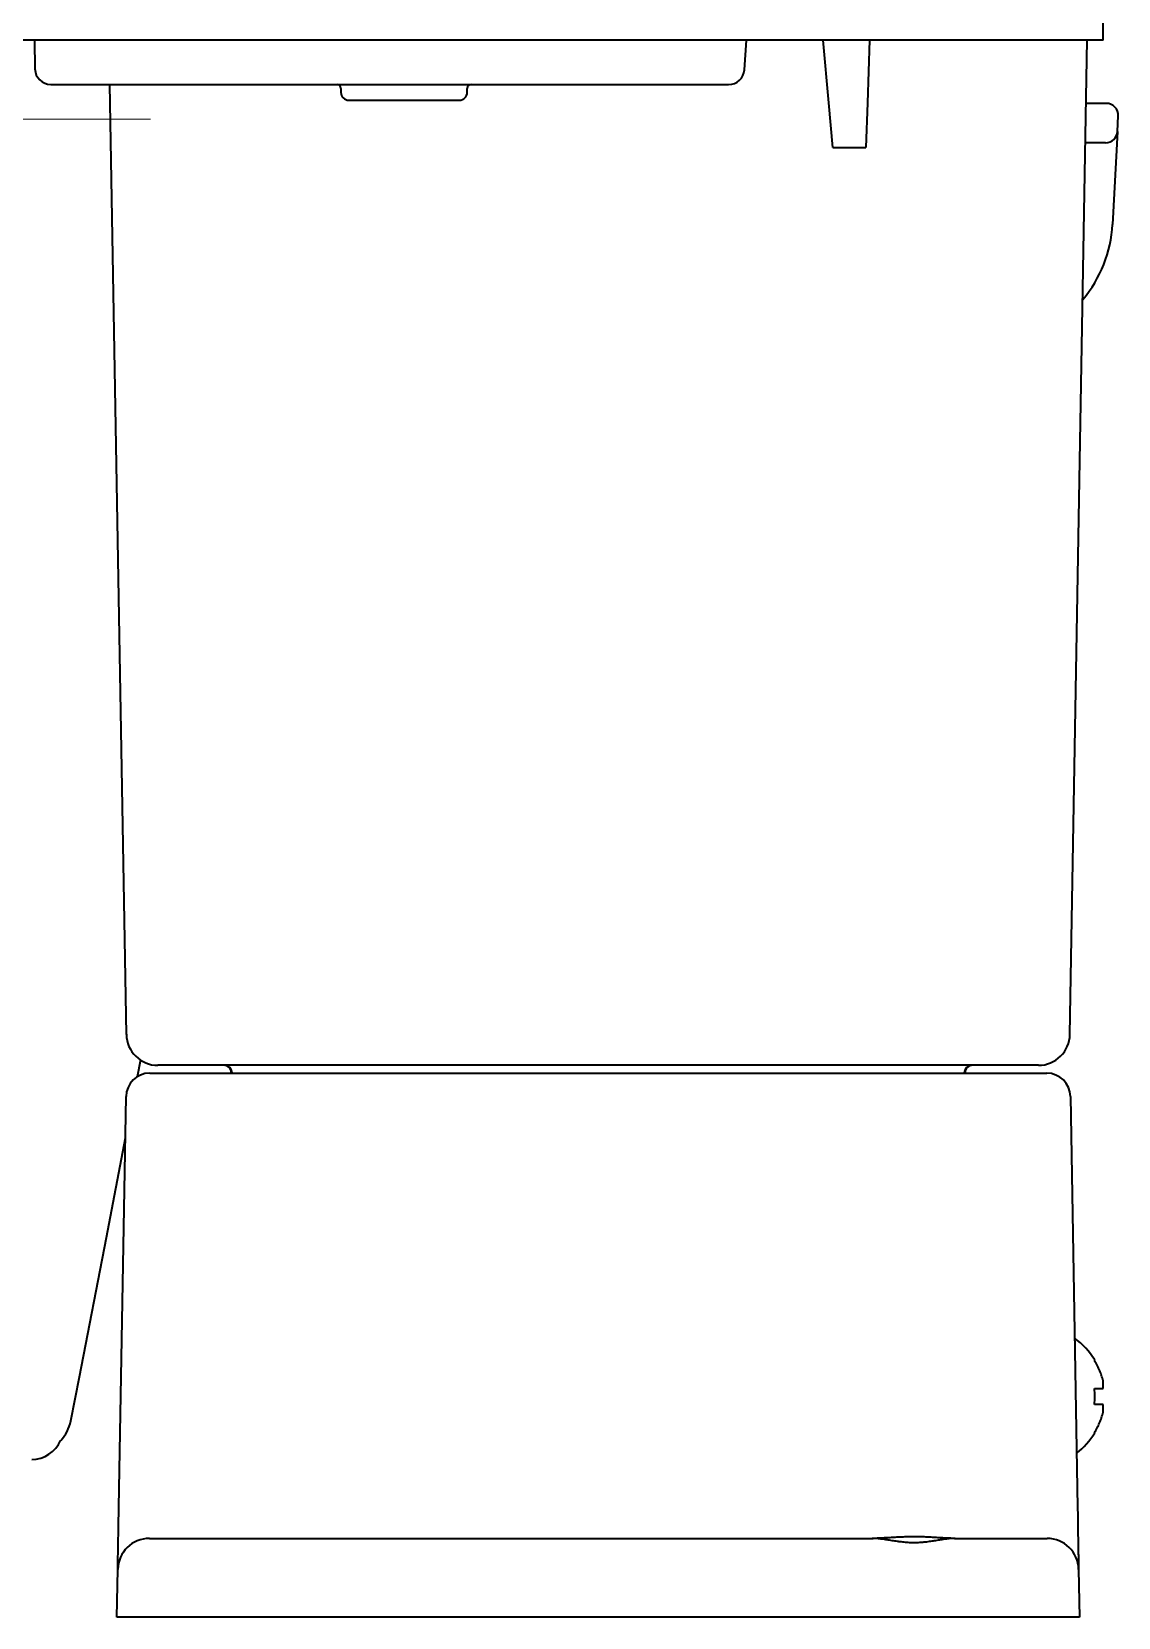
# Model space of a CAD drawing. Extents: x 5987 to 10491, y -672 to 3388.
# Drawn here: x 6788.7 to 6857.5, y 1270.8 to 1371.4 of the extents above; entities that cross this region are included whole.
import ezdxf

# ---------------------------------------------------------------- set-up
doc = ezdxf.new("R2010")
doc.units = 0
doc.header["$LTSCALE"] = 5
doc.layers.get('0').update_dxf_attribs({"linetype": 'CONTINUOUS', "lineweight": 0})
doc.layers.add('1', color=7, linetype='CONTINUOUS', true_color=0xffffff)

msp = doc.modelspace()

# ---------------------------------------------------------------- linework, layer by layer
at = {"color": 3}
msp.add_line((6696.2, 1365.82), (6796.2, 1365.82), dxfattribs=at)
at = {"layer": '1', "color": 7, "linetype": 'Continuous', "lineweight": 35}
for p, q in [((6856.57, 1370.83), (6856.57, 1372.83)), ((6856.57, 1370.83), (6000.57, 1370.83)), ((6788.85, 1370.83), (6788.88, 1369.01)), ((6833.84, 1368.96), (6833.97, 1370.83)), ((6839.19, 1366.87), (6838.84, 1370.83)), ((6841.77, 1370.83), (6841.63, 1366.87)), ((6854.47, 1307.79), (6855.57, 1370.83)), ((6789.88, 1368.03), (6790.88, 1368.03)), ((6790.88, 1368.03), (6831.84, 1368.03)), ((6794.67, 1307.79), (6793.62, 1368.03)), ((6808.27, 1367.78), (6808.27, 1367.53)), ((6816.27, 1367.53), (6816.27, 1367.78)), ((6831.84, 1368.03), (6832.84, 1368.03)), ((6808.77, 1367.03), (6815.77, 1367.03)), ((6839.44, 1364.03), (6839.19, 1366.87)), ((6841.63, 1366.87), (6841.54, 1364.03)), ((6856.78, 1366.83), (6855.5, 1366.83)), ((6857.48, 1365.04), (6857.53, 1366.04)), ((6857.48, 1365.04), (6857.17, 1359.15)), ((6839.44, 1364.03), (6841.54, 1364.03)), ((6856.73, 1364.33), (6855.46, 1364.33)), ((6795.56, 1306.17), (6795.35, 1305.1)), ((6796.15, 1305.33), (6798.65, 1305.33)), ((6798.67, 1305.83), (6796.67, 1305.83)), ((6798.65, 1305.33), (6850.5, 1305.33)), ((6850.47, 1305.83), (6798.67, 1305.83)), ((6801.33, 1305.33), (6801.33, 1305.33)), ((6847.81, 1305.33), (6847.81, 1305.33)), ((6852.47, 1305.83), (6850.47, 1305.83)), ((6850.5, 1305.33), (6853, 1305.33)), ((6794.19, 1277.79), (6794.65, 1303.85)), ((6854.5, 1303.85), (6854.95, 1277.79)), ((6794.6, 1301.22), (6793.38, 1294.88)), ((6793.38, 1294.88), (6791.68, 1286.06)), ((6856.02, 1287.13), (6856.05, 1287.13)), ((6791.68, 1286.06), (6791.14, 1283.27)), ((6856.05, 1282.53), (6856.02, 1282.53)), ((6796.13, 1275.83), (6798.13, 1275.83)), ((6798.13, 1275.83), (6842, 1275.83)), ((6847.15, 1275.83), (6851.02, 1275.83)), ((6851.02, 1275.83), (6853.02, 1275.83)), ((6794.07, 1270.83), (6794.13, 1273.86)), ((6855.02, 1273.86), (6855.07, 1270.83)), ((6798.07, 1270.83), (6794.07, 1270.83)), ((6851.07, 1270.83), (6798.07, 1270.83)), ((6855.07, 1270.83), (6851.07, 1270.83))]:
    msp.add_line(p, q, dxfattribs=at)
for centre, radius, start, end in [((6789.88, 1369.03), 1, 181, 270), ((6832.84, 1369.03), 1, 270, 356), ((6808.02, 1367.78), 0.25, 0, 90), ((6808.77, 1367.53), 0.5, 180, 270), ((6815.77, 1367.53), 0.5, 270, 0), ((6816.52, 1367.78), 0.25, 90, 180), ((6856.78, 1366.08), 0.75, 357, 90), ((6856.73, 1365.08), 0.75, 270, 357), ((6849.18, 1359.57), 8, 319.7329, 357), ((6796.67, 1307.83), 2, 181, 270), ((6852.47, 1307.83), 2, 270, 359), ((6796.15, 1303.83), 1.5, 90, 179), ((6800.83, 1305.33), 0.5, 1, 90), ((6800.87, 1305.33), 0.5, 0, 90), ((6848.27, 1305.33), 0.5, 90, 180), ((6848.31, 1305.33), 0.5, 90, 179), ((6853, 1303.83), 1.5, 1, 90), ((6851.95, 1284.63), 4.8, 31.5837, 54.15), ((6852.27, 1284.83), 3.78, 0.0035, 7.6041), ((6852.27, 1284.83), 3.78, 352.3959, 359.9965), ((6788.69, 1283.75), 2.5, 316.6472, 349.0889), ((6851.95, 1285.03), 4.8, 307.7467, 328.4186), ((6796.13, 1273.83), 2, 90, 179), ((6853.02, 1273.83), 2, 1, 90)]:
    msp.add_arc(centre, radius, start, end, dxfattribs=at)
msp.add_ellipse((6788.67, 1282.83), major_axis=(1.41, -1.41), ratio=0.999695, start_param=5.497939, end_param=6.658958, dxfattribs=at)
for points in [[(6856.57, 1285.83), (6856.55, 1285.88), (6856.53, 1285.99), (6856.47, 1286.15), (6856.42, 1286.31), (6856.36, 1286.46), (6856.29, 1286.62), (6856.22, 1286.77), (6856.13, 1286.94), (6856.06, 1287.06), (6856.02, 1287.13)], [(6856.57, 1285.33), (6856.57, 1285.35), (6856.58, 1285.4), (6856.58, 1285.47), (6856.58, 1285.54), (6856.58, 1285.61), (6856.58, 1285.68), (6856.58, 1285.75), (6856.57, 1285.8), (6856.57, 1285.83)], [(6856.57, 1284.33), (6856.55, 1284.33), (6856.53, 1284.33), (6856.47, 1284.33), (6856.42, 1284.33), (6856.36, 1284.33), (6856.29, 1284.33), (6856.22, 1284.33), (6856.13, 1284.33), (6856.06, 1284.33), (6856.02, 1284.33)], [(6856.57, 1283.83), (6856.57, 1283.85), (6856.58, 1283.9), (6856.58, 1283.98), (6856.58, 1284.05), (6856.58, 1284.12), (6856.58, 1284.19), (6856.58, 1284.26), (6856.57, 1284.3), (6856.57, 1284.33)]]:
    msp.add_open_spline(points, degree=3, dxfattribs=at)
for points, knots in [([(6856.02, 1285.33), (6856.14, 1285.33), (6856.25, 1285.33), (6856.39, 1285.33), (6856.43, 1285.33), (6856.51, 1285.33), (6856.54, 1285.33), (6856.57, 1285.33)], [0, 0, 0, 0, 0.5, 0.5, 0.75, 0.75, 1, 1, 1, 1]), ([(6856.02, 1282.53), (6856.14, 1282.73), (6856.25, 1282.94), (6856.39, 1283.26), (6856.43, 1283.37), (6856.51, 1283.6), (6856.54, 1283.71), (6856.57, 1283.83)], [0, 0, 0, 0, 0.5, 0.5, 0.75, 0.75, 1, 1, 1, 1]), ([(6794.13, 1273.86), (6794.13, 1273.86), (6794.13, 1273.86), (6794.13, 1273.87), (6794.13, 1273.88), (6794.13, 1273.9), (6794.13, 1273.92), (6794.13, 1273.98), (6794.13, 1274.01), (6794.13, 1274.07), (6794.13, 1274.11), (6794.13, 1274.14), (6794.13, 1274.17), (6794.13, 1274.18), (6794.13, 1274.25), (6794.13, 1274.31), (6794.14, 1274.44), (6794.14, 1274.51), (6794.14, 1274.74), (6794.14, 1274.9), (6794.15, 1275.14), (6794.15, 1275.18), (6794.15, 1275.28), (6794.15, 1275.43), (6794.16, 1275.58), (6794.16, 1275.9), (6794.17, 1276.12), (6794.17, 1276.41), (6794.17, 1276.47), (6794.17, 1276.59), (6794.18, 1276.76), (6794.18, 1276.94), (6794.18, 1277.18), (6794.19, 1277.3), (6794.19, 1277.49), (6794.19, 1277.58), (6794.19, 1277.68), (6794.19, 1277.73), (6794.19, 1277.76), (6794.19, 1277.78), (6794.19, 1277.79)], [0, 0, 0, 0, 0.027789, 0.027789, 0.059151, 0.059151, 0.121874, 0.121874, 0.184598, 0.184598, 0.215959, 0.23164, 0.23164, 0.247321, 0.247321, 0.310044, 0.310044, 0.372767, 0.372767, 0.498214, 0.498214, 0.529576, 0.529576, 0.560937, 0.62366, 0.62366, 0.749107, 0.749107, 0.780469, 0.780469, 0.81183, 0.874553, 0.874553, 0.937277, 0.937277, 0.968638, 0.984319, 0.99216, 0.99216, 1, 1, 1, 1]), ([(6854.95, 1277.79), (6854.95, 1277.78), (6854.95, 1277.76), (6854.95, 1277.73), (6854.95, 1277.68), (6854.96, 1277.58), (6854.96, 1277.36), (6854.96, 1277.18), (6854.97, 1276.82), (6854.97, 1276.59), (6854.98, 1275.9), (6854.99, 1275.47), (6855, 1275.08), (6855, 1275.05), (6855, 1275.01), (6855, 1274.98), (6855, 1274.92), (6855, 1274.79), (6855.01, 1274.66), (6855.01, 1274.44), (6855.01, 1274.31), (6855.01, 1274.18), (6855.01, 1274.17), (6855.01, 1274.14), (6855.02, 1274.11), (6855.02, 1274.07), (6855.02, 1274.01), (6855.02, 1273.98), (6855.02, 1273.92), (6855.02, 1273.9), (6855.02, 1273.87), (6855.02, 1273.86), (6855.02, 1273.86)], [0, 0, 0, 0, 0.007834, 0.007834, 0.015669, 0.031338, 0.062676, 0.125352, 0.125352, 0.250703, 0.250703, 0.501407, 0.501407, 0.517076, 0.517076, 0.532745, 0.532745, 0.564083, 0.626759, 0.626759, 0.75211, 0.75211, 0.767779, 0.767779, 0.783448, 0.814786, 0.814786, 0.877462, 0.877462, 0.940138, 0.940138, 1, 1, 1, 1]), ([(6847.2, 1275.83), (6847.1, 1275.83), (6847, 1275.83), (6846.79, 1275.84), (6846.69, 1275.84), (6846.47, 1275.85), (6846.36, 1275.86), (6846.2, 1275.87), (6846.15, 1275.87), (6846.04, 1275.88), (6845.98, 1275.88), (6845.82, 1275.89), (6845.59, 1275.9), (6845.26, 1275.92), (6844.92, 1275.93), (6844.69, 1275.93), (6844.46, 1275.93), (6844.35, 1275.93), (6844.12, 1275.92), (6844.01, 1275.92), (6843.78, 1275.91), (6843.67, 1275.91), (6843.44, 1275.9), (6843.33, 1275.89), (6843.16, 1275.88), (6843.11, 1275.88), (6843, 1275.87), (6842.94, 1275.87), (6842.78, 1275.86), (6842.67, 1275.85), (6842.46, 1275.84), (6842.36, 1275.84), (6842.15, 1275.83), (6842.05, 1275.83), (6841.94, 1275.83)], [0, 0, 0, 0, 0.0625, 0.0625, 0.125, 0.125, 0.1875, 0.1875, 0.21875, 0.21875, 0.25, 0.25, 0.3125, 0.375, 0.4375, 0.5, 0.5, 0.5625, 0.5625, 0.625, 0.625, 0.6875, 0.6875, 0.75, 0.75, 0.78125, 0.78125, 0.8125, 0.8125, 0.875, 0.875, 0.9375, 0.9375, 1, 1, 1, 1]), ([(6847.15, 1275.83), (6847.06, 1275.83), (6846.97, 1275.82), (6846.82, 1275.81), (6846.77, 1275.81), (6846.68, 1275.79), (6846.63, 1275.79), (6846.48, 1275.77), (6846.37, 1275.75), (6846.17, 1275.72), (6846.06, 1275.7), (6845.85, 1275.67), (6845.74, 1275.65), (6845.51, 1275.62), (6845.4, 1275.6), (6845.26, 1275.59), (6845.23, 1275.59), (6845.17, 1275.58), (6845.08, 1275.57), (6844.99, 1275.57), (6844.82, 1275.55), (6844.7, 1275.55), (6844.46, 1275.55), (6844.34, 1275.55), (6844.11, 1275.57), (6843.99, 1275.58), (6843.82, 1275.6), (6843.73, 1275.61), (6843.65, 1275.62), (6843.59, 1275.62), (6843.56, 1275.63), (6843.42, 1275.65), (6843.31, 1275.67), (6843.14, 1275.69), (6843.09, 1275.7), (6842.98, 1275.72), (6842.93, 1275.73), (6842.77, 1275.75), (6842.67, 1275.77), (6842.52, 1275.79), (6842.47, 1275.79), (6842.37, 1275.81), (6842.32, 1275.81), (6842.18, 1275.82), (6842.09, 1275.83), (6842, 1275.83)], [0, 0, 0, 0, 0.0625, 0.0625, 0.09375, 0.09375, 0.125, 0.125, 0.1875, 0.1875, 0.25, 0.25, 0.3125, 0.3125, 0.375, 0.375, 0.390625, 0.390625, 0.40625, 0.4375, 0.4375, 0.5, 0.5, 0.5625, 0.5625, 0.625, 0.625, 0.65625, 0.671875, 0.671875, 0.6875, 0.6875, 0.75, 0.75, 0.78125, 0.78125, 0.8125, 0.8125, 0.875, 0.875, 0.90625, 0.90625, 0.9375, 0.9375, 1, 1, 1, 1])]:
    msp.add_open_spline(points, degree=3, knots=knots, dxfattribs=at)

doc.saveas('drawing.dxf')
